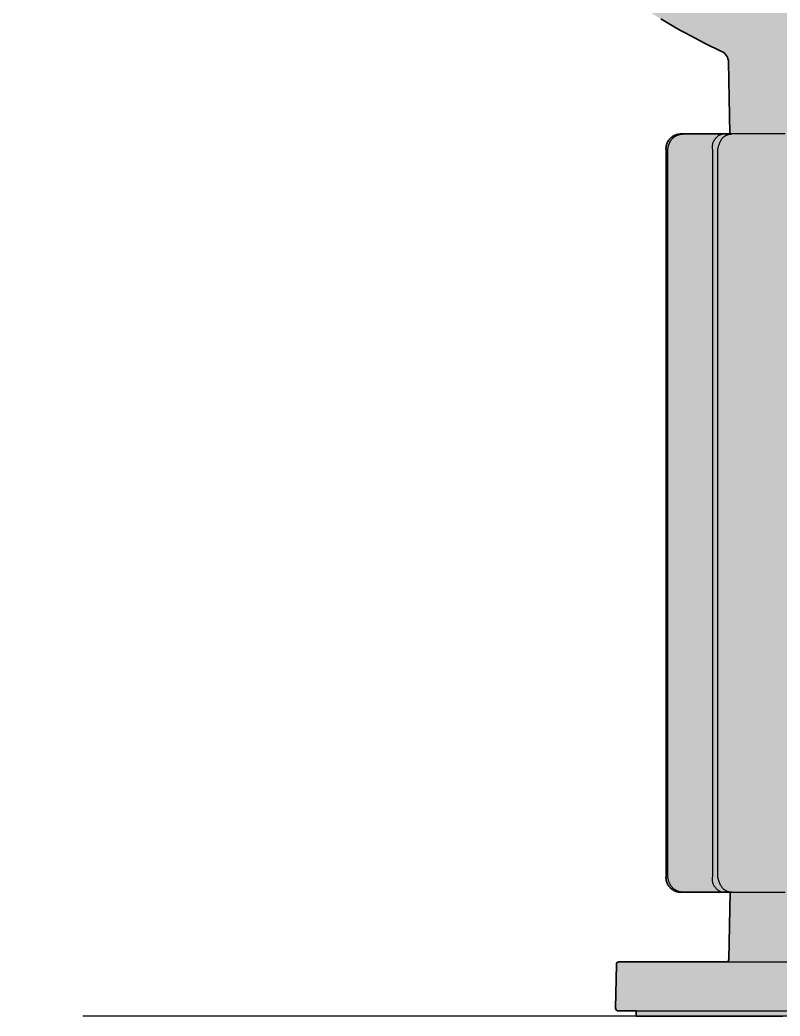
# Model space of a CAD drawing. Header units: millimetres. Extents: x 76 to 984, y 89 to 1115.
# Drawn here: x 75.8 to 223.2, y 626.1 to 819.2 of the extents above; entities that cross this region are included whole.
import ezdxf

# ---------------------------------------------------------------- set-up
doc = ezdxf.new("R2010")
doc.units = ezdxf.units.MM
doc.layers.add('Blocks', color=7, linetype='Continuous')
doc.layers.add('Blocks$Fill', color=7, linetype='Continuous', true_color=0xffffff)
for name, color, linetype, lineweight, true_color in [('Blocks$Inner', 7, 'Continuous', 25, 0x007f00), ('Blocks$Outline', 7, 'Continuous', 35, 0xff3f3f), ('Groud', 7, 'Continuous', 25, 0x243775)]:
    doc.layers.add(name, color=color, linetype=linetype, lineweight=lineweight, true_color=true_color)

# ---------------------------------------------------------------- blocks, each defined once
blk = doc.blocks.new('Taccia Small Table Lamp Front')
at = {"layer": 'Blocks$Fill'}
blk.add_hatch(color=256, dxfattribs=at).paths.add_polyline_path([(-5.23, 363.17), (-6.5, 365.54), (-6.94, 366.46), (-7.13, 366.84), (-7.29, 367.2), (-7.68, 368.03), (-8.73, 370.54), (-8.86, 370.9), (-8.94, 371.09), (-9.07, 371.47), (-9.64, 373.06), (-10.28, 375.14), (-10.35, 375.38), (-10.37, 375.46), (-10.41, 375.6), (-11.04, 378.14), (-11.27, 379.28), (-11.36, 379.69), (-11.41, 380.01), (-11.54, 380.69), (-11.89, 383.25), (-11.93, 383.77), (-11.97, 384.03), (-11.99, 384.44), (-12.1, 385.81), (-12.17, 388.37), (-12.17, 393.98), (-12.15, 395.66), (-12.13, 396.3), (-12.12, 396.59), (-12.1, 396.86), (-12.08, 397.37), (-11.94, 399.09), (-11.93, 399.16), (-11.93, 399.21), (-11.9, 399.38), (-11.73, 400.8), (-11.62, 401.51), (-11.58, 401.82), (-11.54, 402.06), (-11.31, 403.44), (-10.82, 405.81), (-10.2, 408.17), (-9.46, 410.52), (-8.6, 412.86), (-7.63, 415.2), (-6.53, 417.51), (-6.32, 417.92), (-5.11, 420.22), (-3.78, 422.51), (-2.33, 424.77), (-0.77, 427.02), (0.9, 429.25), (2.69, 431.45), (4.59, 433.63), (6.6, 435.79), (8.72, 437.92), (10.94, 440.02), (13.58, 442.37), (16.01, 444.41), (18.55, 446.42), (21.19, 448.39), (23.93, 450.33), (26.77, 452.24), (29.7, 454.1), (32.73, 455.93), (35.85, 457.72), (39.06, 459.47), (42.36, 461.18), (45.75, 462.85), (49.22, 464.47), (52.77, 466.05), (56.4, 467.58), (60.1, 469.06), (63.89, 470.5), (71.66, 473.22), (79.94, 475.82), (88.21, 478.13), (96.71, 480.23), (105.41, 482.1), (114.29, 483.76), (123.32, 485.18), (132.14, 486.33), (140.7, 487.23), (149.33, 487.92), (158.02, 488.41), (166.75, 488.7), (175.5, 488.78), (184.24, 488.65), (192.96, 488.32), (201.64, 487.79), (210.26, 487.04), (218.8, 486.1), (227.24, 484.96), (235.56, 483.62), (243.75, 482.08), (251.79, 480.36), (259.65, 478.45), (267.33, 476.35), (274.8, 474.07), (282.3, 471.54), (289.33, 468.91), (296.1, 466.13), (299.38, 464.68), (302.6, 463.19), (305.74, 461.66), (308.82, 460.1), (311.81, 458.5), (314.73, 456.86), (317.58, 455.19), (320.34, 453.49), (323.02, 451.76), (325.62, 449.99), (328.14, 448.2), (330.57, 446.37), (332.91, 444.52), (335.17, 442.64), (337.34, 440.74), (339.72, 438.52), (341.71, 436.56), (343.61, 434.58), (345.41, 432.58), (347.12, 430.56), (348.73, 428.51), (350.24, 426.45), (351.66, 424.37), (353.08, 422.1), (354.39, 419.82), (354.6, 419.41), (355.8, 417.11), (356.87, 414.78), (357.83, 412.45), (358.66, 410.11), (359.38, 407.75), (359.97, 405.39), (360.45, 403.02), (360.65, 401.77), (360.88, 400.12), (360.89, 400.1), (360.89, 400.06), (361.07, 398.35), (361.1, 397.79), (361.13, 397.51), (361.14, 397.22), (361.18, 396.64), (361.23, 394.92), (361.23, 394.9), (361.23, 394.89), (361.23, 388.83), (361.21, 388.02), (361.22, 387.66), (361.2, 387.24), (361.18, 386.21), (360.99, 383.59), (360.96, 383.39), (360.95, 383.28), (360.91, 382.98), (360.64, 380.98), (360.33, 379.31), (360.27, 378.92), (360.22, 378.73), (360.16, 378.37), (359.52, 375.77), (359.27, 374.94), (359.18, 374.58), (359.04, 374.17), (358.74, 373.19), (357.82, 370.61), (357.73, 370.39), (357.68, 370.26), (357.54, 369.95), (356.75, 368.04), (355.95, 366.37), (355.79, 365.99), (355.69, 365.82), (355.54, 365.5), (354.31, 363.2), (352.14, 355), (350.7, 350.06), (348.47, 342.93), (346.84, 338.07), (344.32, 331.07), (340.59, 321.58), (337.71, 314.8), (335.61, 310.18), (332.47, 303.58), (330.2, 299.08), (326.82, 292.68), (324.38, 288.3), (320.77, 282.1), (318.17, 277.86), (314.35, 271.88), (311.6, 267.79), (307.58, 262.05), (303.44, 256.46), (297.47, 248.84), (293.12, 243.61), (288.69, 238.54), (284.18, 233.64), (279.59, 228.91), (271.66, 221.2), (269, 218.79), (268.91, 218.71), (267.56, 217.47), (267.11, 217.08), (266.95, 216.94), (263.43, 213.94), (259.85, 211.09), (256.23, 208.4), (254.77, 207.37), (251.1, 204.88), (247.41, 202.56), (245.88, 201.64), (242.18, 199.52), (240.62, 198.67), (239.31, 198), (242.02, 197.99), (242.31, 197.94), (242.53, 197.84), (242.69, 197.72), (242.77, 197.56), (242.76, 197.37), (242.68, 197.17), (242.52, 196.95), (242.29, 196.72), (241.99, 196.5), (241.99, 196.5), (240.46, 195.47), (237.48, 193.58), (234.49, 191.8), (231.51, 190.14), (228.56, 188.6), (225.64, 187.18), (225.22, 186.99), (225.23, 186.99), (224.94, 186.84), (224.69, 186.64), (224.46, 186.42), (224.27, 186.16), (224.11, 185.88), (224, 185.58), (223.92, 185.27), (223.9, 184.95), (223.89, 184.95), (223.61, 171), (224.89, 171), (225.63, 171), (226.71, 171), (227.85, 171), (228.11, 171), (228.18, 171), (228.37, 171), (228.48, 171), (228.51, 171), (229.23, 171), (230.34, 171), (231.47, 171), (232.61, 171), (233.23, 171), (233.33, 170.99), (233.43, 170.98), (233.53, 170.97), (233.62, 170.96), (233.72, 170.94), (233.82, 170.91), (233.91, 170.89), (234.01, 170.86), (234.1, 170.83), (234.19, 170.79), (234.29, 170.75), (234.38, 170.71), (234.47, 170.66), (234.56, 170.61), (234.64, 170.56), (234.73, 170.5), (234.81, 170.44), (234.9, 170.38), (234.98, 170.32), (235.05, 170.25), (235.13, 170.18), (235.2, 170.11), (235.27, 170.03), (235.34, 169.96), (235.41, 169.88), (235.47, 169.79), (235.53, 169.71), (235.59, 169.62), (235.64, 169.53), (235.7, 169.44), (235.74, 169.35), (235.79, 169.25), (235.83, 169.15), (235.87, 169.05), (235.9, 168.95), (235.93, 168.84), (235.95, 168.73), (235.98, 168.61), (235.99, 168.5), (236, 168.38), (236.01, 168.25), (236.01, 168.13), (236, 168), (236, 97.5), (236, 27), (236.01, 26.87), (236.01, 26.75), (236, 26.63), (235.99, 26.51), (235.98, 26.39), (235.96, 26.28), (235.93, 26.16), (235.9, 26.06), (235.87, 25.95), (235.83, 25.85), (235.79, 25.75), (235.74, 25.65), (235.69, 25.56), (235.64, 25.47), (235.59, 25.37), (235.53, 25.29), (235.47, 25.2), (235.4, 25.12), (235.34, 25.04), (235.27, 24.96), (235.2, 24.89), (235.12, 24.81), (235.05, 24.74), (234.97, 24.68), (234.89, 24.61), (234.81, 24.55), (234.72, 24.49), (234.64, 24.44), (234.55, 24.38), (234.46, 24.33), (234.37, 24.29), (234.28, 24.25), (234.19, 24.21), (234.09, 24.17), (234, 24.14), (233.9, 24.11), (233.81, 24.09), (233.71, 24.06), (233.62, 24.04), (233.52, 24.03), (233.43, 24.02), (233.33, 24.01), (233.23, 24), (233.13, 24), (232.71, 24), (232.61, 24), (231.5, 24), (230.4, 24), (229.32, 24), (228.51, 24), (228.48, 24), (228.37, 24), (228.18, 24), (228.11, 24), (227.85, 24), (226.71, 24), (225.63, 24), (224.89, 24), (223.59, 24), (223.65, 21.04), (223.65, 21.04), (223.58, 19.55), (223.56, 18.22), (223.58, 16.76), (223.64, 15.36), (223.75, 13.74), (223.78, 13.45), (223.81, 10.99), (223.82, 10.99), (223.82, 10.99), (223.86, 10.8), (223.97, 10.64), (224.13, 10.54), (224.32, 10.5), (224.85, 10.5), (245.12, 10.5), (245.31, 10.46), (245.47, 10.36), (245.58, 10.2), (245.62, 10.01), (245.62, 10.01), (245.61, 10.01), (245.76, 1.51), (245.77, 1.51), (245.77, 1.51), (245.73, 1.31), (245.62, 1.15), (245.46, 1.04), (245.27, 1), (245.26, 1), (241.78, 1), (241.78, 0), (241.77, 0), (107.28, 0), (107.28, 1), (107.15, 1), (103.79, 1), (103.6, 1.04), (103.44, 1.15), (103.33, 1.31), (103.29, 1.51), (103.45, 10.01), (103.44, 10.01), (103.48, 10.2), (103.59, 10.36), (103.75, 10.46), (103.94, 10.5), (103.95, 10.5), (124.74, 10.5), (124.93, 10.54), (125.09, 10.64), (125.2, 10.8), (125.24, 10.99), (125.25, 10.99), (125.47, 24), (124.17, 24), (123.43, 24), (122.35, 24), (121.21, 24), (121.01, 24), (120.84, 24), (120.65, 24), (120.56, 24), (119.74, 24), (118.66, 24), (117.56, 24), (116.45, 24), (115.83, 24), (115.73, 24.01), (115.63, 24.02), (115.53, 24.03), (115.44, 24.04), (115.34, 24.06), (115.24, 24.09), (115.15, 24.11), (115.05, 24.14), (114.96, 24.17), (114.87, 24.21), (114.77, 24.25), (114.68, 24.29), (114.59, 24.34), (114.5, 24.39), (114.42, 24.44), (114.33, 24.5), (114.25, 24.56), (114.16, 24.62), (114.08, 24.68), (114.01, 24.75), (113.93, 24.82), (113.86, 24.89), (113.79, 24.97), (113.72, 25.04), (113.65, 25.12), (113.59, 25.21), (113.53, 25.29), (113.47, 25.38), (113.42, 25.47), (113.37, 25.56), (113.32, 25.65), (113.27, 25.75), (113.23, 25.85), (113.19, 25.95), (113.16, 26.05), (113.13, 26.16), (113.11, 26.27), (113.09, 26.39), (113.07, 26.5), (113.06, 26.62), (113.05, 26.75), (113.05, 26.87), (113.06, 27), (113.06, 97.5), (113.06, 168), (113.05, 168.13), (113.05, 168.25), (113.06, 168.37), (113.07, 168.49), (113.08, 168.61), (113.11, 168.72), (113.13, 168.84), (113.16, 168.94), (113.19, 169.05), (113.23, 169.15), (113.27, 169.25), (113.32, 169.35), (113.37, 169.44), (113.42, 169.53), (113.47, 169.63), (113.53, 169.71), (113.59, 169.8), (113.66, 169.88), (113.72, 169.96), (113.79, 170.04), (113.86, 170.11), (113.94, 170.19), (114.01, 170.26), (114.09, 170.32), (114.17, 170.39), (114.25, 170.45), (114.34, 170.51), (114.42, 170.56), (114.51, 170.62), (114.6, 170.67), (114.69, 170.71), (114.78, 170.75), (114.87, 170.79), (114.97, 170.83), (115.06, 170.86), (115.16, 170.89), (115.25, 170.91), (115.35, 170.94), (115.44, 170.96), (115.54, 170.97), (115.63, 170.98), (115.73, 170.99), (115.83, 171), (115.93, 171), (116.17, 171), (116.26, 171), (116.45, 171), (117.56, 171), (118.66, 171), (119.74, 171), (120.56, 171), (120.65, 171), (120.84, 171), (121.01, 171), (121.21, 171), (122.35, 171), (123.43, 171), (124.17, 171), (125.45, 171), (125.17, 184.95), (125.17, 184.95), (125.17, 184.95), (125.14, 185.27), (125.06, 185.58), (124.95, 185.88), (124.79, 186.16), (124.6, 186.42), (124.37, 186.64), (124.12, 186.84), (123.83, 186.99), (123.84, 186.99), (120.63, 188.55), (119.68, 189.02), (115.84, 191.08), (112.05, 193.29), (111.17, 193.85), (107.07, 196.5), (107.07, 196.5), (106.77, 196.72), (106.54, 196.95), (106.38, 197.17), (106.3, 197.37), (106.29, 197.56), (106.37, 197.72), (106.53, 197.84), (106.75, 197.94), (107.04, 197.99), (107.39, 198), (109.74, 198), (107.56, 199.15), (103.98, 201.17), (101.16, 202.87), (97.58, 205.13), (94.03, 207.55), (92.69, 208.51), (89.18, 211.12), (85.71, 213.88), (84.44, 214.93), (82.12, 216.93), (82.01, 217.03), (80.24, 218.62), (73.12, 225.27), (68.6, 229.77), (65.38, 233.14), (59.75, 239.25), (56.61, 242.83), (53.54, 246.48), (48.15, 253.15), (45.2, 257), (42.32, 260.92), (37.26, 268.1), (34.51, 272.2), (30.69, 278.19), (25.58, 286.73), (22.05, 293.02), (18.68, 299.43), (14.24, 308.49), (11.19, 315.17), (9.19, 319.84), (6.41, 326.69), (4.59, 331.46), (2.09, 338.46), (0.46, 343.32), (-1.75, 350.46), (-4.53, 360.37)], flags=0)
at = {"layer": 'Blocks$Inner'}
for points in [[(112.05, 193.29), (114.95, 191.6), (115.84, 191.08), (116.78, 190.58), (119.68, 189.02), (120.63, 188.55), (123.84, 186.99), (123.83, 186.99), (124.12, 186.84), (124.37, 186.64), (124.6, 186.42), (124.79, 186.16), (124.95, 185.88), (125.06, 185.58), (125.14, 185.27), (125.17, 184.95), (125.17, 184.95), (125.17, 184.95), (125.45, 171)], [(136.13, 171), (135.11, 171), (134.06, 171), (132.98, 171), (131.89, 171), (130.78, 171), (129.66, 171), (129.39, 171), (129.13, 171), (128.91, 171), (128.73, 171), (128.63, 171), (128.46, 171), (127.84, 171), (127.12, 171), (126.32, 171), (125.43, 171), (124.46, 171), (123.43, 171), (122.35, 171), (121.21, 171), (121.01, 171), (120.84, 171), (120.65, 171), (120.56, 171), (119.74, 171), (118.66, 171), (117.56, 171), (116.45, 171), (116.35, 171), (116.26, 171), (116.17, 171), (116.09, 171), (116.01, 171), (115.93, 171), (115.83, 171), (115.73, 170.99), (115.63, 170.98), (115.53, 170.97), (115.44, 170.96), (115.34, 170.94), (115.24, 170.91), (115.15, 170.89), (115.05, 170.86), (114.96, 170.83), (114.87, 170.79), (114.77, 170.75), (114.68, 170.71), (114.59, 170.66), (114.5, 170.61), (114.42, 170.56), (114.34, 170.51), (114.25, 170.44), (114.16, 170.38), (114.08, 170.32), (114.01, 170.25), (113.93, 170.18), (113.86, 170.11), (113.79, 170.03), (113.72, 169.96), (113.65, 169.88), (113.59, 169.79), (113.53, 169.71), (113.47, 169.62), (113.42, 169.53), (113.37, 169.44), (113.32, 169.35), (113.27, 169.25), (113.26, 169.21), (113.23, 169.15), (113.21, 169.09), (113.19, 169.05), (113.17, 168.99), (113.16, 168.95), (113.15, 168.89), (113.13, 168.84), (113.12, 168.79), (113.11, 168.73), (113.1, 168.68), (113.09, 168.61), (113.08, 168.57), (113.07, 168.5), (113.07, 168.46), (113.06, 168.38), (113.06, 168.33), (113.05, 168.25), (113.05, 168.18), (113.05, 168.13), (113.06, 168), (113.06, 97.5), (113.06, 27), (113.05, 26.87), (113.05, 26.82), (113.05, 26.75), (113.06, 26.67), (113.06, 26.63), (113.07, 26.54), (113.07, 26.51), (113.08, 26.43), (113.09, 26.39), (113.1, 26.32), (113.11, 26.27), (113.12, 26.21), (113.13, 26.16), (113.15, 26.11), (113.16, 26.05), (113.18, 26.01), (113.19, 25.95), (113.21, 25.9), (113.23, 25.85), (113.25, 25.79), (113.27, 25.75), (113.32, 25.65), (113.37, 25.56), (113.42, 25.47), (113.47, 25.38), (113.53, 25.29), (113.59, 25.21), (113.65, 25.12), (113.72, 25.04), (113.79, 24.97), (113.86, 24.89), (113.93, 24.82), (114.01, 24.75), (114.08, 24.68), (114.16, 24.62), (114.25, 24.56), (114.34, 24.49), (114.42, 24.44), (114.5, 24.39), (114.59, 24.34), (114.68, 24.29), (114.77, 24.25), (114.87, 24.21), (114.96, 24.17), (115.05, 24.14), (115.15, 24.11), (115.24, 24.09), (115.34, 24.06), (115.44, 24.04), (115.53, 24.03), (115.63, 24.02), (115.73, 24.01), (115.83, 24), (115.93, 24), (116.01, 24), (116.09, 24), (116.17, 24), (116.26, 24), (116.35, 24), (116.45, 24), (117.56, 24), (118.66, 24), (119.74, 24), (120.56, 24), (120.65, 24), (120.84, 24), (121.01, 24), (121.21, 24), (122.35, 24), (123.43, 24), (124.46, 24), (125.43, 24), (126.32, 24), (127.12, 24), (127.84, 24), (128.46, 24), (128.63, 24), (128.73, 24), (128.91, 24), (129.13, 24), (129.39, 24), (129.66, 24), (130.78, 24), (131.89, 24), (132.98, 24), (134.06, 24), (135.11, 24), (136.13, 24)], [(114.34, 170.51), (114.34, 170.51)], [(114.42, 170.56), (114.42, 170.56)], [(125.47, 24), (125.25, 10.99), (125.24, 10.99), (125.2, 10.8), (125.09, 10.64), (124.93, 10.54), (124.74, 10.5), (124.13, 10.5), (123.22, 10.5), (122.34, 10.5), (121.47, 10.5), (120.62, 10.5), (119.79, 10.5), (118.98, 10.5), (118.18, 10.5), (117.41, 10.5), (116.65, 10.5), (115.92, 10.5), (115.2, 10.5), (114.5, 10.5), (113.83, 10.5), (113.17, 10.5), (112.54, 10.5), (111.93, 10.5), (111.34, 10.5), (110.77, 10.5), (110.22, 10.5), (109.69, 10.5), (109.19, 10.5), (108.71, 10.5), (108.25, 10.5), (107.81, 10.5), (107.4, 10.5), (107.01, 10.5), (106.64, 10.5), (106.29, 10.5), (105.97, 10.5), (105.67, 10.5), (105.4, 10.5), (105.14, 10.5), (104.92, 10.5), (104.71, 10.5), (104.53, 10.5), (104.38, 10.5), (104.24, 10.5), (104.13, 10.5), (104.05, 10.5), (103.99, 10.5), (103.95, 10.5), (103.94, 10.5), (103.75, 10.46), (103.59, 10.36), (103.48, 10.2), (103.44, 10.01), (103.45, 10.01), (103.29, 1.51), (103.33, 1.31), (103.44, 1.15), (103.6, 1.04), (103.79, 1), (103.8, 1), (103.84, 1), (103.9, 1), (103.98, 1), (104.09, 1), (104.22, 1), (104.38, 1), (104.56, 1), (104.76, 1), (104.99, 1), (105.24, 1), (105.52, 1), (105.79, 1), (105.8, 1), (105.83, 1), (105.89, 1), (105.97, 1), (106.07, 1), (106.2, 1), (106.34, 1), (106.51, 1), (106.7, 1), (106.92, 1), (107.15, 1), (107.28, 1), (107.28, 0), (107.29, 0), (107.33, 0), (107.38, 0), (107.46, 0), (107.56, 0), (107.69, 0), (107.84, 0), (108.01, 0), (108.2, 0), (108.41, 0), (108.65, 0), (108.91, 0), (109.19, 0), (109.49, 0), (109.82, 0), (110.16, 0), (110.53, 0), (110.92, 0), (111.34, 0), (111.77, 0), (112.22, 0), (112.7, 0), (113.2, 0), (113.71, 0), (114.25, 0), (114.81, 0), (115.39, 0), (115.98, 0), (116.6, 0), (117.24, 0), (117.9, 0), (118.57, 0), (119.27, 0), (119.98, 0), (120.71, 0), (121.46, 0), (122.23, 0), (123.01, 0), (123.82, 0), (124.64, 0), (125.47, 0), (126.33, 0), (127.2, 0), (128.08, 0), (128.98, 0), (129.9, 0), (130.83, 0), (131.78, 0), (132.74, 0), (133.71, 0), (134.7, 0), (135.7, 0)], [(114.34, 24.49), (114.34, 24.49)], [(124.74, 10.5), (224.85, 10.5)], [(107.28, 1), (241.78, 1)]]:
    blk.add_lwpolyline(points, dxfattribs=at)
for points in [[(113.05, 26.75), (113.06, 26.62), (113.07, 26.5), (113.09, 26.39), (113.11, 26.27), (113.13, 26.16), (113.16, 26.05), (113.19, 25.95), (113.23, 25.85), (113.27, 25.75), (113.32, 25.65), (113.37, 25.56), (113.42, 25.47), (113.47, 25.38), (113.53, 25.29), (113.59, 25.21), (113.65, 25.12), (113.72, 25.04), (113.79, 24.97), (113.86, 24.89), (113.93, 24.82), (114.01, 24.75), (114.08, 24.68), (114.16, 24.62), (114.25, 24.56), (114.33, 24.5), (114.42, 24.44), (114.5, 24.39), (114.59, 24.34), (114.68, 24.29), (114.77, 24.25), (114.87, 24.21), (114.96, 24.17), (115.05, 24.14), (115.15, 24.11), (115.24, 24.09), (115.34, 24.06), (115.44, 24.04), (115.53, 24.03), (115.63, 24.02), (115.73, 24.01), (115.83, 24), (115.93, 24), (116.01, 24), (116.09, 24), (116.17, 24), (116.26, 24), (116.35, 24), (116.45, 24), (116.35, 24), (116.24, 24.01), (116.14, 24.02), (116.04, 24.03), (115.94, 24.04), (115.84, 24.06), (115.74, 24.09), (115.64, 24.11), (115.54, 24.14), (115.45, 24.17), (115.35, 24.21), (115.25, 24.25), (115.16, 24.29), (115.07, 24.33), (114.98, 24.38), (114.89, 24.44), (114.8, 24.49), (114.72, 24.55), (114.64, 24.61), (114.56, 24.68), (114.48, 24.74), (114.4, 24.81), (114.33, 24.89), (114.26, 24.96), (114.19, 25.04), (114.13, 25.12), (114.07, 25.2), (114.01, 25.29), (113.95, 25.37), (113.9, 25.47), (113.84, 25.56), (113.8, 25.65), (113.75, 25.75), (113.71, 25.85), (113.67, 25.95), (113.63, 26.06), (113.59, 26.16), (113.55, 26.28), (113.52, 26.39), (113.49, 26.51), (113.47, 26.63), (113.45, 26.75), (113.43, 26.87), (113.42, 27), (113.42, 97.5), (113.42, 168), (113.43, 168.13), (113.45, 168.25), (113.47, 168.38), (113.49, 168.5), (113.52, 168.61), (113.55, 168.73), (113.59, 168.84), (113.63, 168.95), (113.67, 169.05), (113.71, 169.15), (113.75, 169.25), (113.8, 169.35), (113.84, 169.44), (113.89, 169.53), (113.95, 169.62), (114, 169.71), (114.06, 169.79), (114.12, 169.88), (114.19, 169.96), (114.25, 170.03), (114.32, 170.11), (114.4, 170.18), (114.47, 170.25), (114.55, 170.32), (114.63, 170.38), (114.71, 170.44), (114.8, 170.5), (114.88, 170.56), (114.97, 170.61), (115.06, 170.66), (115.15, 170.71), (115.25, 170.75), (115.34, 170.79), (115.44, 170.83), (115.53, 170.86), (115.63, 170.89), (115.73, 170.91), (115.83, 170.94), (115.93, 170.96), (116.03, 170.97), (116.14, 170.98), (116.24, 170.99), (116.34, 171), (116.45, 171), (116.35, 171), (116.26, 171), (116.17, 171), (116.09, 171), (116.01, 171), (115.93, 171), (115.83, 171), (115.73, 170.99), (115.63, 170.98), (115.54, 170.97), (115.44, 170.96), (115.35, 170.94), (115.25, 170.91), (115.16, 170.89), (115.06, 170.86), (114.97, 170.83), (114.87, 170.79), (114.78, 170.75), (114.69, 170.71), (114.6, 170.67), (114.51, 170.62), (114.42, 170.56), (114.34, 170.51), (114.25, 170.45), (114.17, 170.39), (114.09, 170.32), (114.01, 170.26), (113.94, 170.19), (113.86, 170.11), (113.79, 170.04), (113.72, 169.96), (113.66, 169.88), (113.59, 169.8), (113.53, 169.71), (113.47, 169.63), (113.42, 169.53), (113.37, 169.44), (113.32, 169.35), (113.27, 169.25), (113.23, 169.15), (113.19, 169.05), (113.16, 168.94), (113.13, 168.84), (113.11, 168.72), (113.08, 168.61), (113.07, 168.49), (113.06, 168.37), (113.05, 168.25), (113.05, 168.13), (113.06, 168), (113.06, 97.5), (113.06, 27), (113.05, 26.87)], [(122, 26.39), (122.01, 26.27), (122.02, 26.16), (122.04, 26.05), (122.06, 25.95), (122.09, 25.85), (122.12, 25.75), (122.16, 25.65), (122.2, 25.56), (122.25, 25.47), (122.29, 25.38), (122.34, 25.29), (122.4, 25.21), (122.45, 25.12), (122.51, 25.04), (122.57, 24.97), (122.63, 24.89), (122.69, 24.82), (122.75, 24.75), (122.82, 24.68), (122.89, 24.62), (122.96, 24.56), (123.03, 24.5), (123.1, 24.44), (123.17, 24.39), (123.25, 24.34), (123.32, 24.29), (123.4, 24.25), (123.48, 24.21), (123.55, 24.17), (123.63, 24.14), (123.71, 24.11), (123.78, 24.09), (123.86, 24.06), (123.94, 24.04), (124.01, 24.03), (124.09, 24.02), (124.17, 24.01), (124.25, 24), (124.32, 24), (124.57, 24), (124.81, 24), (125.06, 24), (125.31, 24), (125.56, 24), (125.82, 24), (125.72, 24), (125.63, 24.01), (125.54, 24.02), (125.44, 24.03), (125.35, 24.04), (125.26, 24.06), (125.18, 24.09), (125.09, 24.11), (125, 24.14), (124.92, 24.17), (124.83, 24.21), (124.75, 24.25), (124.67, 24.29), (124.59, 24.33), (124.51, 24.38), (124.44, 24.44), (124.36, 24.49), (124.29, 24.55), (124.22, 24.61), (124.15, 24.68), (124.09, 24.74), (124.02, 24.81), (123.96, 24.89), (123.9, 24.96), (123.85, 25.04), (123.79, 25.12), (123.74, 25.2), (123.69, 25.29), (123.65, 25.37), (123.6, 25.47), (123.56, 25.56), (123.52, 25.65), (123.48, 25.75), (123.44, 25.85), (123.4, 25.95), (123.36, 26.06), (123.32, 26.16), (123.28, 26.28), (123.24, 26.39), (123.21, 26.51), (123.17, 26.63), (123.14, 26.75), (123.11, 26.87), (123.09, 27), (123.09, 97.5), (123.09, 168), (123.11, 168.13), (123.14, 168.25), (123.17, 168.38), (123.21, 168.5), (123.24, 168.61), (123.28, 168.73), (123.32, 168.84), (123.36, 168.95), (123.4, 169.05), (123.44, 169.15), (123.48, 169.25), (123.52, 169.35), (123.56, 169.44), (123.6, 169.53), (123.64, 169.62), (123.69, 169.71), (123.74, 169.79), (123.79, 169.88), (123.84, 169.96), (123.9, 170.03), (123.96, 170.11), (124.02, 170.18), (124.08, 170.25), (124.15, 170.32), (124.21, 170.38), (124.28, 170.44), (124.36, 170.5), (124.43, 170.56), (124.51, 170.61), (124.58, 170.66), (124.66, 170.71), (124.74, 170.75), (124.83, 170.79), (124.91, 170.83), (125, 170.86), (125.08, 170.89), (125.17, 170.91), (125.26, 170.94), (125.35, 170.96), (125.44, 170.97), (125.53, 170.98), (125.63, 170.99), (125.72, 171), (125.82, 171), (125.56, 171), (125.31, 171), (125.06, 171), (124.81, 171), (124.57, 171), (124.32, 171), (124.25, 171), (124.17, 170.99), (124.09, 170.98), (124.02, 170.97), (123.94, 170.96), (123.86, 170.94), (123.79, 170.91), (123.71, 170.89), (123.64, 170.86), (123.56, 170.83), (123.48, 170.79), (123.41, 170.75), (123.33, 170.71), (123.26, 170.67), (123.18, 170.62), (123.11, 170.56), (123.04, 170.51), (122.97, 170.45), (122.9, 170.39), (122.83, 170.32), (122.76, 170.26), (122.7, 170.19), (122.63, 170.11), (122.57, 170.04), (122.51, 169.96), (122.45, 169.88), (122.4, 169.8), (122.35, 169.71), (122.3, 169.63), (122.25, 169.53), (122.2, 169.44), (122.16, 169.35), (122.12, 169.25), (122.09, 169.15), (122.06, 169.05), (122.04, 168.94), (122.02, 168.84), (122.01, 168.72), (122, 168.61), (122, 168.49), (122.01, 168.37), (122.02, 168.25), (122.03, 168.13), (122.05, 168), (122.05, 97.5), (122.05, 27), (122.03, 26.87), (122.02, 26.75), (122.01, 26.62), (122, 26.5)], [(113.05, 26.75), (113.06, 26.62), (113.07, 26.5), (113.09, 26.39), (113.11, 26.27), (113.13, 26.16), (113.16, 26.05), (113.19, 25.95), (113.23, 25.85), (113.27, 25.75), (113.32, 25.65), (113.37, 25.56), (113.42, 25.47), (113.47, 25.38), (113.53, 25.29), (113.59, 25.21), (113.65, 25.12), (113.72, 25.04), (113.79, 24.97), (113.86, 24.89), (113.93, 24.82), (114.01, 24.75), (114.08, 24.68), (114.16, 24.62), (114.25, 24.56), (114.33, 24.5), (114.42, 24.44), (114.5, 24.39), (114.59, 24.34), (114.68, 24.29), (114.77, 24.25), (114.87, 24.21), (114.96, 24.17), (115.05, 24.14), (115.15, 24.11), (115.24, 24.09), (115.34, 24.06), (115.44, 24.04), (115.53, 24.03), (115.63, 24.02), (115.73, 24.01), (115.83, 24), (115.93, 24), (116.01, 24), (116.09, 24), (116.17, 24), (116.26, 24), (116.35, 24), (116.45, 24), (116.35, 24), (116.24, 24.01), (116.14, 24.02), (116.04, 24.03), (115.94, 24.04), (115.84, 24.06), (115.74, 24.09), (115.64, 24.11), (115.54, 24.14), (115.45, 24.17), (115.35, 24.21), (115.25, 24.25), (115.16, 24.29), (115.07, 24.33), (114.98, 24.38), (114.89, 24.44), (114.8, 24.49), (114.72, 24.55), (114.64, 24.61), (114.56, 24.68), (114.48, 24.74), (114.4, 24.81), (114.33, 24.89), (114.26, 24.96), (114.19, 25.04), (114.13, 25.12), (114.07, 25.2), (114.01, 25.29), (113.95, 25.37), (113.9, 25.47), (113.84, 25.56), (113.8, 25.65), (113.75, 25.75), (113.71, 25.85), (113.67, 25.95), (113.63, 26.06), (113.59, 26.16), (113.55, 26.28), (113.52, 26.39), (113.49, 26.51), (113.47, 26.63), (113.45, 26.75), (113.43, 26.87), (113.42, 27), (113.42, 97.5), (113.42, 168), (113.06, 168), (113.06, 97.5), (113.06, 27), (113.05, 26.87)]]:
    blk.add_lwpolyline(points, close=True, dxfattribs=at)
at = {"layer": 'Blocks$Outline'}
for points in [[(125.45, 171), (125.17, 184.95), (125.17, 184.95), (125.17, 184.95), (125.14, 185.27), (125.06, 185.58), (124.95, 185.88), (124.79, 186.16), (124.6, 186.42), (124.37, 186.64), (124.12, 186.84), (123.83, 186.99), (123.84, 186.99), (120.63, 188.55), (119.68, 189.02), (116.78, 190.58), (115.84, 191.08), (114.95, 191.6), (112.05, 193.29)], [(113.06, 168), (113.05, 168.13), (113.05, 168.25), (113.06, 168.37), (113.07, 168.49), (113.08, 168.61), (113.11, 168.72), (113.13, 168.84), (113.16, 168.94), (113.19, 169.05), (113.23, 169.15), (113.27, 169.25), (113.32, 169.35), (113.37, 169.44), (113.42, 169.53), (113.47, 169.63), (113.53, 169.71), (113.59, 169.8), (113.66, 169.88), (113.72, 169.96), (113.79, 170.04), (113.86, 170.11), (113.94, 170.19), (114.01, 170.26), (114.09, 170.32), (114.17, 170.39), (114.25, 170.45), (114.34, 170.51), (114.42, 170.56), (114.51, 170.62), (114.6, 170.67), (114.69, 170.71), (114.78, 170.75), (114.87, 170.79), (114.97, 170.83), (115.06, 170.86), (115.16, 170.89), (115.25, 170.91), (115.35, 170.94), (115.44, 170.96), (115.54, 170.97), (115.63, 170.98), (115.73, 170.99), (115.83, 171), (115.93, 171), (116.01, 171), (116.09, 171), (116.17, 171), (116.26, 171)], [(116.26, 171), (116.34, 171), (116.45, 171)], [(116.45, 171), (117.56, 171)], [(117.56, 171), (118.66, 171)], [(118.66, 171), (119.74, 171)], [(119.74, 171), (120.56, 171)], [(120.56, 171), (120.65, 171)], [(120.65, 171), (120.84, 171)], [(120.84, 171), (121.01, 171)], [(121.01, 171), (121.21, 171)], [(121.21, 171), (122.35, 171)], [(122.35, 171), (123.43, 171)], [(123.43, 171), (124.17, 171)], [(124.17, 171), (124.25, 171), (124.32, 171), (124.57, 171), (124.81, 171), (125.06, 171), (125.31, 171), (125.45, 171)], [(113.05, 26.75), (113.05, 26.87), (113.06, 27), (113.06, 97.5), (113.06, 168)], [(116.45, 24), (116.35, 24), (116.26, 24), (116.17, 24), (116.09, 24), (116.01, 24), (115.93, 24), (115.83, 24), (115.73, 24.01), (115.63, 24.02), (115.53, 24.03), (115.44, 24.04), (115.34, 24.06), (115.24, 24.09), (115.15, 24.11), (115.05, 24.14), (114.96, 24.17), (114.87, 24.21), (114.77, 24.25), (114.68, 24.29), (114.59, 24.34), (114.5, 24.39), (114.42, 24.44), (114.33, 24.5), (114.25, 24.56), (114.16, 24.62), (114.08, 24.68), (114.01, 24.75), (113.93, 24.82), (113.86, 24.89), (113.79, 24.97), (113.72, 25.04), (113.65, 25.12), (113.59, 25.21), (113.53, 25.29), (113.47, 25.38), (113.42, 25.47), (113.37, 25.56), (113.32, 25.65), (113.27, 25.75), (113.23, 25.85), (113.19, 25.95), (113.16, 26.05), (113.13, 26.16), (113.11, 26.27), (113.09, 26.39), (113.07, 26.5), (113.06, 26.62), (113.05, 26.75)], [(135.7, 0), (134.7, 0), (133.71, 0), (132.74, 0), (131.78, 0), (130.83, 0), (129.9, 0), (128.98, 0), (128.08, 0), (127.2, 0), (126.33, 0), (125.47, 0), (124.64, 0), (123.82, 0), (123.01, 0), (122.23, 0), (121.46, 0), (120.71, 0), (119.98, 0), (119.27, 0), (118.57, 0), (117.9, 0), (117.24, 0), (116.6, 0), (115.98, 0), (115.39, 0), (114.81, 0), (114.25, 0), (113.71, 0), (113.2, 0), (112.7, 0), (112.22, 0), (111.77, 0), (111.34, 0), (110.92, 0), (110.53, 0), (110.16, 0), (109.82, 0), (109.49, 0), (109.19, 0), (108.91, 0), (108.65, 0), (108.41, 0), (108.2, 0), (108.01, 0), (107.84, 0), (107.69, 0), (107.56, 0), (107.46, 0), (107.38, 0), (107.33, 0), (107.29, 0), (107.28, 0), (107.28, 1), (107.15, 1), (106.92, 1), (106.7, 1), (106.51, 1), (106.34, 1), (106.2, 1), (106.07, 1), (105.97, 1), (105.89, 1), (105.83, 1), (105.8, 1), (105.79, 1), (105.52, 1), (105.24, 1), (104.99, 1), (104.76, 1), (104.56, 1), (104.38, 1), (104.22, 1), (104.09, 1), (103.98, 1), (103.9, 1), (103.84, 1), (103.8, 1), (103.79, 1), (103.6, 1.04), (103.44, 1.15), (103.33, 1.31), (103.29, 1.51), (103.45, 10.01), (103.44, 10.01), (103.48, 10.2), (103.59, 10.36), (103.75, 10.46), (103.94, 10.5), (103.95, 10.5), (103.99, 10.5), (104.05, 10.5), (104.13, 10.5), (104.24, 10.5), (104.38, 10.5), (104.53, 10.5), (104.71, 10.5), (104.92, 10.5), (105.14, 10.5), (105.4, 10.5), (105.67, 10.5), (105.97, 10.5), (106.29, 10.5), (106.64, 10.5), (107.01, 10.5), (107.4, 10.5), (107.81, 10.5), (108.25, 10.5), (108.71, 10.5), (109.19, 10.5), (109.69, 10.5), (110.22, 10.5), (110.77, 10.5), (111.34, 10.5), (111.93, 10.5), (112.54, 10.5), (113.17, 10.5), (113.83, 10.5), (114.5, 10.5), (115.2, 10.5), (115.92, 10.5), (116.65, 10.5), (117.41, 10.5), (118.18, 10.5), (118.98, 10.5), (119.79, 10.5), (120.62, 10.5), (121.47, 10.5), (122.34, 10.5), (123.22, 10.5), (124.13, 10.5), (124.74, 10.5), (124.93, 10.54), (125.09, 10.64), (125.2, 10.8), (125.24, 10.99), (125.25, 10.99), (125.47, 24)], [(117.56, 24), (116.45, 24)], [(118.66, 24), (117.56, 24)], [(119.74, 24), (118.66, 24)], [(120.56, 24), (119.74, 24)], [(120.65, 24), (120.56, 24)], [(120.84, 24), (120.65, 24)], [(121.01, 24), (120.84, 24)], [(121.21, 24), (121.01, 24)], [(122.35, 24), (121.21, 24)], [(123.43, 24), (122.35, 24)], [(124.17, 24), (123.43, 24)], [(125.47, 24), (125.31, 24), (125.06, 24), (124.81, 24), (124.57, 24), (124.32, 24), (124.25, 24), (124.17, 24)]]:
    blk.add_lwpolyline(points, dxfattribs=at)

msp = doc.modelspace()

# ---------------------------------------------------------------- linework, layer by layer
at = {"layer": 'Groud'}
msp.add_lwpolyline([(429.58, 626.1), (88, 626.1)], dxfattribs=at)

# ---------------------------------------------------------------- block references
at = {"layer": 'Blocks'}
msp.add_blockref('Taccia Small Table Lamp Front', (88, 626.1), dxfattribs=at)

doc.saveas('drawing.dxf')
